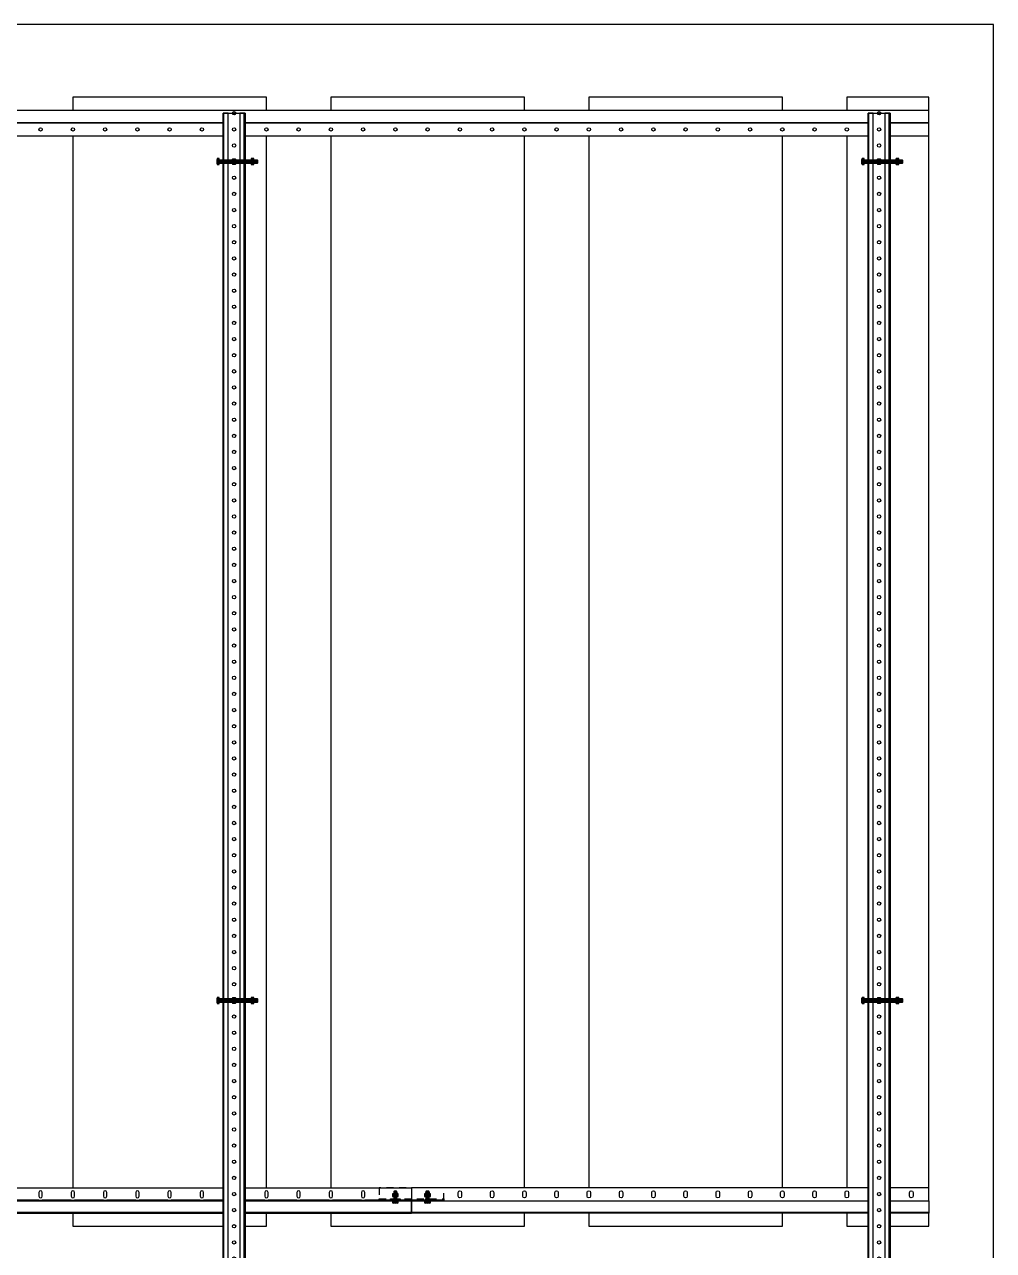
# Model space of a CAD drawing. Header units: millimetres. Extents: x -962357 to -591296, y -223672 to 59420.
# Drawn here: x -827405 to -825903, y -122499 to -120599 of the extents above; entities that cross this region are included whole.
import ezdxf

# ---------------------------------------------------------------- set-up
doc = ezdxf.new("R2010")
doc.units = ezdxf.units.MM
doc.linetypes.add('TA_HL_000.90000', pattern=[5.85, 3.195, -2.655])
doc.linetypes.add('TA_HL_003.00000', pattern=[19.5, 10.65, -8.85])
for name, color, linetype in [('000 - H A T C H', 8, 'Continuous'), ('000 - WIPEOUT', 250, 'Continuous'), ('001 - ASCESSORIES', 251, 'Continuous'), ('A11_ALU.SOLID SHEET', 2, 'Continuous')]:
    doc.layers.add(name, color=color, linetype=linetype)
pattern_1 = [(110, (-0.5, 0), (-0.939693, -0.34202), []), (110, (-0.2012, 0.6409), (-0.939693, -0.34202), [1.25, -0.25, 0, -0.25])]
pattern_2 = [(135, (45431.8018, -77824.1695), (-1.325825215, -1.325825215), []), (135, (45431.8018, -77823.2856), (-1.325825215, -1.325825215), [])]

# ---------------------------------------------------------------- blocks, each defined once
blk = doc.blocks.new('*U4878')
at = {"color": 3}
for points in [[(-875, -2850), (875, -2850), (875, -3150), (-875, -3150)], [(-875, -3250), (875, -3250), (875, -3550), (-875, -3550)], [(-875, -3650), (875, -3650), (875, -3950), (-875, -3950)]]:
    blk.add_wipeout(points, dxfattribs=at).dxf.layer = '000 - WIPEOUT'
at = {"layer": 'A11_ALU.SOLID SHEET', "color": 0, "linetype": 'ByBlock'}
for points in [[(-875, -3150), (875, -3150), (875, -2850), (-875, -2850)], [(-875, -3550), (875, -3550), (875, -3250), (-875, -3250)], [(-875, -3950), (875, -3950), (875, -3650), (-875, -3650)]]:
    blk.add_lwpolyline(points, close=True, dxfattribs=at)
blk = doc.blocks.new('*U4879')
at = {"layer": 'Defpoints'}
for p in [(0, 400), (0, 0)]:
    blk.add_point(p, dxfattribs=at)
blk.add_wipeout([(875, 250), (875, 377), (-875, 377), (-875, 250)]).dxf.layer = '000 - WIPEOUT'
at = {"layer": 'A11_ALU.SOLID SHEET', "color": 0}
blk.add_lwpolyline([(875, 250), (875, 377), (-875, 377), (-875, 250)], close=True, dxfattribs=at)
blk = doc.blocks.new('000 - ASSCESSORIES_FAMELINE_GALV.BRACKET_FITTING_Z-PROFILE_HR-02AA_TOP_VIEW')
blk.add_wipeout([(-1200, 39), (1200, 39), (1200, 0), (-1200, 0)]).dxf.layer = '000 - WIPEOUT'
at = {"layer": '001 - ASCESSORIES', "linetype": 'Continuous'}
for p, q in [((-1200, 39), (1200, 39)), ((-1200, 0), (1200, 0))]:
    blk.add_line(p, q, dxfattribs=at)
at = {"layer": '001 - ASCESSORIES', "color": 1, "linetype": 'ByBlock'}
for p, q in [((622.4, 20.2), (622.4, 19)), ((672.4, 20.2), (672.4, 19)), ((722.4, 20.2), (722.4, 19)), ((772.4, 20.2), (772.4, 19)), ((822.4, 20.2), (822.4, 19)), ((872.4, 20.2), (872.4, 19)), ((922.4, 20.2), (922.4, 19)), ((972.4, 20.2), (972.4, 19)), ((1022.4, 20.2), (1022.4, 19)), ((1072.4, 20.2), (1072.4, 19)), ((1122.4, 20.2), (1122.4, 19)), ((1172.4, 20.2), (1172.4, 19))]:
    blk.add_line(p, q, dxfattribs=at)
at = {"layer": '001 - ASCESSORIES', "color": 0, "linetype": 'ByBlock'}
blk.add_lwpolyline([(-1200, 39), (1200, 39), (1200, 19), (-1200, 19)], close=True, dxfattribs=at)
at = {"layer": '001 - ASCESSORIES', "color": 1, "linetype": 'ByBlock'}
for points in [[(622.4, 20.2), (577.6, 20.2), (577.6, 19), (622.4, 19)], [(622.4, 20.2), (627.6, 20.2), (627.6, 19), (622.4, 19)], [(672.4, 20.2), (627.6, 20.2), (627.6, 19), (672.4, 19)], [(672.4, 20.2), (677.6, 20.2), (677.6, 19), (672.4, 19)], [(722.4, 20.2), (677.6, 20.2), (677.6, 19), (722.4, 19)], [(722.4, 20.2), (727.6, 20.2), (727.6, 19), (722.4, 19)], [(772.4, 20.2), (727.6, 20.2), (727.6, 19), (772.4, 19)], [(772.4, 20.2), (777.6, 20.2), (777.6, 19), (772.4, 19)], [(822.4, 20.2), (777.6, 20.2), (777.6, 19), (822.4, 19)], [(822.4, 20.2), (827.6, 20.2), (827.6, 19), (822.4, 19)], [(872.4, 20.2), (827.6, 20.2), (827.6, 19), (872.4, 19)], [(872.4, 20.2), (877.6, 20.2), (877.6, 19), (872.4, 19)], [(922.4, 20.2), (877.6, 20.2), (877.6, 19), (922.4, 19)], [(922.4, 20.2), (927.6, 20.2), (927.6, 19), (922.4, 19)], [(972.4, 20.2), (927.6, 20.2), (927.6, 19), (972.4, 19)], [(972.4, 20.2), (977.6, 20.2), (977.6, 19), (972.4, 19)], [(1022.4, 20.2), (977.6, 20.2), (977.6, 19), (1022.4, 19)], [(1022.4, 20.2), (1027.6, 20.2), (1027.6, 19), (1022.4, 19)], [(1072.4, 20.2), (1027.6, 20.2), (1027.6, 19), (1072.4, 19)], [(1072.4, 20.2), (1077.6, 20.2), (1077.6, 19), (1072.4, 19)], [(1122.4, 20.2), (1077.6, 20.2), (1077.6, 19), (1122.4, 19)], [(1122.4, 20.2), (1127.6, 20.2), (1127.6, 19), (1122.4, 19)], [(1172.4, 20.2), (1127.6, 20.2), (1127.6, 19), (1172.4, 19)], [(1172.4, 20.2), (1177.6, 20.2), (1177.6, 19), (1172.4, 19)], [(1200, 20.2), (1177.6, 20.2), (1177.6, 19), (1200, 19)]]:
    blk.add_lwpolyline(points, close=True, dxfattribs=at)
at = {"layer": '001 - ASCESSORIES'}
for points in [[(627.6, 26), (627.6, 32, 1), (622.4, 32), (622.4, 26, 1)], [(677.6, 26), (677.6, 32, 1), (672.4, 32), (672.4, 26, 1)], [(727.6, 26), (727.6, 32, 1), (722.4, 32), (722.4, 26, 1)], [(777.6, 26), (777.6, 32, 1), (772.4, 32), (772.4, 26, 1)], [(827.6, 26), (827.6, 32, 1), (822.4, 32), (822.4, 26, 1)], [(877.6, 26), (877.6, 32, 1), (872.4, 32), (872.4, 26, 1)], [(927.6, 26), (927.6, 32, 1), (922.4, 32), (922.4, 26, 1)], [(977.6, 26), (977.6, 32, 1), (972.4, 32), (972.4, 26, 1)], [(1027.6, 26), (1027.6, 32, 1), (1022.4, 32), (1022.4, 26, 1)], [(1077.6, 26), (1077.6, 32, 1), (1072.4, 32), (1072.4, 26, 1)], [(1127.6, 26), (1127.6, 32, 1), (1122.4, 32), (1122.4, 26, 1)], [(1177.6, 26), (1177.6, 32, 1), (1172.4, 32), (1172.4, 26, 1)]]:
    blk.add_lwpolyline(points, format="xyb", close=True, dxfattribs=at)
blk.add_lwpolyline([(-1200, 19), (1200, 19), (1200, 0), (-1200, 0)], close=True, dxfattribs=at)
at = {"layer": '001 - ASCESSORIES', "color": 2}
blk.add_lwpolyline([(-1200, 1.2), (1200, 1.2), (1200, 0), (-1200, 0)], close=True, dxfattribs=at)
blk = doc.blocks.new('000 - ASSCESSORIES_FAMELINE_GALV._SPICE-FOR_HR-02A_TOP_VIEW')
at = {"layer": '001 - ASCESSORIES', "color": 0, "linetype": 'ByBlock'}
blk.add_lwpolyline([(-50, 0), (50, 0), (50, 18.8), (-50, 18.8)], close=True, dxfattribs=at)
at = {"layer": '001 - ASCESSORIES', "linetype": 'ByBlock'}
blk.add_lwpolyline([(-50, 2), (50, 2), (50, 0), (-50, 0)], close=True, dxfattribs=at)
at = {"layer": '001 - ASCESSORIES', "color": 1}
for points in [[(-32.6, 2), (-17.4, 2), (-17.4, 0), (-32.6, 0)], [(22.4, 2), (27.6, 2), (27.6, 0), (22.4, 0)]]:
    blk.add_lwpolyline(points, close=True, dxfattribs=at)
blk = doc.blocks.new('*U4662')
at = {"color": 1}
for p, q in [((-3.5, 4.5), (3.5, 4.5)), ((-3.5, 0), (3.5, 0))]:
    blk.add_line(p, q, dxfattribs=at)
at = {"color": 0}
for points in [[(-2.3, 4.2, 0.249893), (-4.6, 4.2), (-4.6, 0.3, 0.249893), (-2.3, 0.3)], [(2.3, 4.2, 0.062422), (0, 4.5, 0.062422), (-2.3, 4.2), (-2.3, 0.3, 0.061692), (0, 0, 0.061692), (2.3, 0.3)], [(4.6, 4.2, 0.249893), (2.3, 4.2), (2.3, 0.3, 0.249893), (4.6, 0.3)]]:
    blk.add_lwpolyline(points, format="xyb", close=True, dxfattribs=at)
blk = doc.blocks.new('*U4707')
at = {"layer": '000 - H A T C H'}
h = blk.add_hatch(color=250, dxfattribs=at)
h.dxf.hatch_style = 1
edge = h.paths.add_edge_path()
edge.add_line((0.3, 4.6), (4.2, 4.6))
edge.add_arc((2, 3.5), 2.45, 0, 28.0609, ccw=False)
edge.add_line((4.5, 3.5), (4.5, 0))
edge.add_arc((-4.9, 0), 9.36, -0.0239, 0.0239, ccw=False)
edge.add_line((4.5, 0), (4.5, 0))
edge.add_arc((-4.9, 0), 9.36, -0.0239, 0.0239, ccw=False)
edge.add_line((4.5, 0), (4.5, -3.5))
edge.add_arc((2, -3.5), 2.45, -28.0609, 0, ccw=False)
edge.add_line((4.2, -4.6), (0.3, -4.6))
edge.add_arc((2.5, -3.5), 2.45, 180, 208.0609, ccw=False)
edge.add_line((0, -3.5), (0, 3.5))
edge.add_arc((2.5, 3.5), 2.45, 151.9391, 180, ccw=False)
at = {"layer": '001 - ASCESSORIES', "color": 0, "rotation": 270}
blk.add_blockref('*U4662', (0, 0), dxfattribs=at)
blk = doc.blocks.new('*U4682')
at = {"color": 1}
for p, q in [((-3.5, 3.5), (3.5, 3.5)), ((-3.5, 0), (3.5, 0))]:
    blk.add_line(p, q, dxfattribs=at)
at = {"color": 0}
for points in [[(-2.3, 3.2, 0.249855), (-4.6, 3.2), (-4.6, 0.3, 0.249855), (-2.3, 0.3)], [(2.3, 3.2, 0.062432), (0, 3.5, 0.062432), (-2.3, 3.2), (-2.3, 0.3, 0.061701), (0, 0, 0.061701), (2.3, 0.3)], [(4.6, 3.2, 0.249855), (2.3, 3.2), (2.3, 0.3, 0.249855), (4.6, 0.3)]]:
    blk.add_lwpolyline(points, format="xyb", close=True, dxfattribs=at)
blk = doc.blocks.new('*U4688')
at = {"layer": '000 - H A T C H'}
h = blk.add_hatch(dxfattribs=at)
h.set_pattern_fill('ANSI35', color=8, scale=4, angle=65)
h.set_pattern_definition(pattern_1)
h.paths.add_polyline_path([(0, -2.5), (14.5, -2.5), (14.5, 2.5), (0, 2.5)])
at = {"color": 8}
blk.add_line((14.5, -2.5), (14.5, 2.5), dxfattribs=at)
at = {"color": 1}
blk.add_lwpolyline([(14.5, 2.5), (0, 2.5), (0, -2.5), (14.5, -2.5), (15, -2), (15, 2)], close=True, dxfattribs=at)
blk = doc.blocks.new('*U4699')
at = {"layer": '000 - H A T C H'}
h = blk.add_hatch(color=250, dxfattribs=at)
h.dxf.hatch_style = 1
edge = h.paths.add_edge_path()
edge.add_line((-0.3, -4.6), (-3.2, -4.6))
edge.add_arc((-1, -3.5), 2.45, 180, 208.0569, ccw=False)
edge.add_line((-3.5, -3.5), (-3.5, 0))
edge.add_arc((5.9, 0), 9.36, 179.9761, 180.0239, ccw=False)
edge.add_line((-3.5, 0), (-3.5, 0))
edge.add_arc((5.9, 0), 9.36, 179.9761, 180.0239, ccw=False)
edge.add_line((-3.5, 0), (-3.5, 3.5))
edge.add_arc((-1, 3.5), 2.45, 151.9431, 180, ccw=False)
edge.add_line((-3.2, 4.6), (-0.3, 4.6))
edge.add_arc((-2.5, 3.5), 2.45, 360, 388.0569, ccw=False)
edge.add_line((0, 3.5), (0, -3.5))
edge.add_arc((-2.5, -3.5), 2.45, 331.9431, 360, ccw=False)
blk.add_blockref('*U4688', (0, 0))
at = {"layer": '001 - ASCESSORIES', "rotation": 90}
blk.add_blockref('*U4682', (0, 0), dxfattribs=at)
blk = doc.blocks.new('*U4909')
at = {"linetype": 'ByBlock'}
blk.add_wipeout([(-8002, 0), (-7200, 0), (-7200, 39), (-8002, 39)], dxfattribs=at).dxf.layer = '001 - ASCESSORIES'
at = {"color": 1, "linetype": 'ByBlock'}
for points in [[(-7977.6, 7), (-7977.6, 13, -1), (-7972.4, 13), (-7972.4, 7, -1)], [(-7927.6, 7), (-7927.6, 13, -1), (-7922.4, 13), (-7922.4, 7, -1)], [(-7877.6, 7), (-7877.6, 13, -1), (-7872.4, 13), (-7872.4, 7, -1)], [(-7827.6, 7), (-7827.6, 13, -1), (-7822.4, 13), (-7822.4, 7, -1)], [(-7777.6, 7), (-7777.6, 13, -1), (-7772.4, 13), (-7772.4, 7, -1)], [(-7727.6, 7), (-7727.6, 13, -1), (-7722.4, 13), (-7722.4, 7, -1)], [(-7677.6, 7), (-7677.6, 13, -1), (-7672.4, 13), (-7672.4, 7, -1)], [(-7627.6, 7), (-7627.6, 13, -1), (-7622.4, 13), (-7622.4, 7, -1)], [(-7577.6, 7), (-7577.6, 13, -1), (-7572.4, 13), (-7572.4, 7, -1)], [(-7527.6, 7), (-7527.6, 13, -1), (-7522.4, 13), (-7522.4, 7, -1)], [(-7477.6, 7), (-7477.6, 13, -1), (-7472.4, 13), (-7472.4, 7, -1)], [(-7427.6, 7), (-7427.6, 13, -1), (-7422.4, 13), (-7422.4, 7, -1)], [(-7377.6, 7), (-7377.6, 13, -1), (-7372.4, 13), (-7372.4, 7, -1)], [(-7327.6, 7), (-7327.6, 13, -1), (-7322.4, 13), (-7322.4, 7, -1)], [(-7277.6, 7), (-7277.6, 13, -1), (-7272.4, 13), (-7272.4, 7, -1)], [(-7227.6, 7), (-7227.6, 13, -1), (-7222.4, 13), (-7222.4, 7, -1)]]:
    blk.add_lwpolyline(points, format="xyb", close=True, dxfattribs=at)
at = {"layer": '001 - ASCESSORIES', "linetype": 'ByBlock', "rotation": 180}
blk.add_blockref('000 - ASSCESSORIES_FAMELINE_GALV.BRACKET_FITTING_Z-PROFILE_HR-02AA_TOP_VIEW', (-6000, 39), dxfattribs=at)
at = {"layer": '001 - ASCESSORIES', "rotation": 270}
for name, p in [('*U4699', (-7225, 20)), ('*U4707', (-7225, 13.6))]:
    blk.add_blockref(name, p, dxfattribs=at)
at = {"color": 1, "linetype": 'ByBlock'}
blk.add_lwpolyline([(-7200, 20), (-8002, 20), (-8002, 39), (-7200, 39)], close=True, dxfattribs=at)
at = {"layer": '001 - ASCESSORIES'}
blk.add_lwpolyline([(-8002, 39), (-7200, 39), (-7200, 37.8), (-8002, 37.8)], close=True, dxfattribs=at)
at = {"layer": '001 - ASCESSORIES', "color": 1, "linetype": 'ByBlock'}
blk.add_lwpolyline([(-8002, 0), (-7200, 0), (-7200, 20), (-8002, 20)], close=True, dxfattribs=at)
at = {"layer": '001 - ASCESSORIES', "rotation": 270}
for name, p in [('*U4699', (-7175, 20)), ('*U4707', (-7175, 13.6))]:
    blk.add_blockref(name, p, dxfattribs=at)
at = {"layer": '001 - ASCESSORIES', "linetype": 'TA_HL_003.00000', "rotation": 180}
blk.add_blockref('000 - ASSCESSORIES_FAMELINE_GALV._SPICE-FOR_HR-02A_TOP_VIEW', (-7200, 18.8), dxfattribs=at)
blk = doc.blocks.new('*U4910')
at = {"linetype": 'ByBlock'}
blk.add_wipeout([(-4577, -39), (-2400, -39), (-2400, 0), (-4577, 0)], dxfattribs=at).dxf.layer = '000 - WIPEOUT'
at = {"layer": '001 - ASCESSORIES', "color": 1, "linetype": 'ByBlock'}
blk.add_lwpolyline([(-2400, 0), (-4577, 0), (-4577, -20), (-2400, -20)], close=True, dxfattribs=at)
at = {"layer": '001 - ASCESSORIES', "linetype": 'ByBlock'}
blk.add_lwpolyline([(-2400, -20), (-4577, -20), (-4577, -39), (-2400, -39)], close=True, dxfattribs=at)
at = {"layer": '001 - ASCESSORIES', "color": 1, "linetype": 'ByBlock'}
for centre in [(-4500, -10), (-4450, -10), (-4400, -10), (-4350, -10), (-4300, -10), (-4250, -10), (-4200, -10), (-4150, -10), (-4100, -10), (-4050, -10), (-4000, -10), (-3950, -10), (-3900, -10), (-3850, -10), (-3800, -10), (-3750, -10), (-3700, -10), (-3650, -10), (-3600, -10), (-3550, -10), (-3500, -10), (-3450, -10), (-3400, -10), (-3350, -10), (-3300, -10), (-3250, -10), (-3200, -10)]:
    blk.add_circle(centre, 2.6, dxfattribs=at)
blk = doc.blocks.new('000 - ASSCESSORIES_FAMELINE_GALV.BRACKET_FITTING_U-PROFILE_CC-01_TOP_VIEW')
at = {"color": 6}
blk.add_wipeout([(1500, -17), (-1500, -17), (-1500, 17), (1500, 17)], dxfattribs=at).dxf.layer = '000 - WIPEOUT'
at = {"layer": '001 - ASCESSORIES', "color": 0, "linetype": 'ByBlock'}
for p, q in [((1500, 15.8), (-1500, 15.8)), ((1500, -15.8), (-1500, -15.8))]:
    blk.add_line(p, q, dxfattribs=at)
at = {"layer": '001 - ASCESSORIES', "color": 1}
blk.add_lwpolyline([(1500, 17), (1500, -17), (-1500, -17), (-1500, 17)], close=True, dxfattribs=at)
at = {"layer": '001 - ASCESSORIES', "color": 0, "linetype": 'ByBlock'}
for points in [[(-1500, 17), (-1500, 9), (1500, 9), (1500, 17)], [(-1500, -9), (-1500, -17), (1500, -17), (1500, -9)]]:
    blk.add_lwpolyline(points, close=True, dxfattribs=at)
at = {"layer": '001 - ASCESSORIES', "color": 1, "linetype": 'Continuous'}
for centre in [(-1500, 0), (-1475, 0), (-1450, 0), (-1425, 0), (-1400, 0), (-1375, 0), (-1350, 0), (-1325, 0), (-1300, 0), (-1275, 0), (-1250, 0), (-1225, 0), (-1200, 0), (-1175, 0), (-1150, 0), (-1125, 0), (-1100, 0), (-1075, 0), (-1050, 0), (-1025, 0), (-1000, 0), (-975, 0), (-950, 0), (-925, 0), (-900, 0), (-875, 0), (-850, 0), (-825, 0), (-800, 0), (-775, 0), (-750, 0), (-725, 0), (-700, 0), (-675, 0), (-650, 0), (-625, 0), (-600, 0), (-575, 0), (-550, 0), (-525, 0), (-500, 0), (-475, 0), (-450, 0), (-425, 0), (-400, 0), (-375, 0), (-350, 0), (-325, 0), (-300, 0), (-275, 0), (-250, 0), (-225, 0), (-200, 0), (-175, 0), (-150, 0), (-125, 0), (-100, 0), (-75, 0), (-50, 0), (-25, 0), (0, 0), (25, 0), (50, 0), (75, 0), (100, 0), (125, 0), (150, 0), (175, 0), (200, 0), (225, 0), (250, 0), (275, 0), (300, 0), (325, 0), (350, 0), (375, 0), (400, 0), (425, 0), (450, 0), (475, 0), (500, 0), (525, 0), (550, 0), (575, 0), (600, 0), (625, 0), (650, 0), (675, 0), (700, 0), (725, 0), (750, 0), (775, 0), (800, 0), (825, 0), (850, 0), (875, 0), (900, 0), (925, 0), (950, 0), (975, 0), (1000, 0), (1025, 0), (1050, 0), (1075, 0), (1100, 0), (1125, 0), (1150, 0), (1175, 0), (1200, 0), (1225, 0), (1250, 0), (1275, 0), (1300, 0), (1325, 0), (1350, 0), (1375, 0), (1400, 0), (1425, 0), (1450, 0), (1475, 0), (1500, 0)]:
    blk.add_circle(centre, 2.6, dxfattribs=at)
blk = doc.blocks.new('000 - ASSCESSORIES_FAMELINE_GALV._SPICE-FOR_CC-01_TOP_VIEW')
blk.add_wipeout([(-40, 15.5), (40, 15.5), (40, -15.5), (-40, -15.5)]).dxf.layer = '000 - WIPEOUT'
at = {"layer": '000 - H A T C H'}
h = blk.add_hatch(dxfattribs=at)
h.set_pattern_fill('ANSI32', color=8, scale=5, angle=90)
h.set_pattern_definition(pattern_2)
h.paths.add_polyline_path([(-27.5, 14), (-27.5, 15.5), (-40, 15.5), (-40, 14)])
h.paths.add_polyline_path([(-2.5, 14), (-2.5, 15.5), (-22.5, 15.5), (-22.5, 14)])
h.paths.add_polyline_path([(27.5, 15.5), (27.5, 14), (40, 14), (40, 15.5)])
h.paths.add_polyline_path([(22.5, 14), (22.5, 15.5), (2.5, 15.5), (2.5, 14)])
h = blk.add_hatch(dxfattribs=at)
h.set_pattern_fill('ANSI32', color=8, scale=5, angle=90)
h.set_pattern_definition(pattern_2)
h.paths.add_polyline_path([(-27.5, -15.5), (-27.5, -14), (-40, -14), (-40, -15.5)])
h.paths.add_polyline_path([(-2.5, -15.5), (-2.5, -14), (-22.5, -14), (-22.5, -15.5)])
h.paths.add_polyline_path([(27.5, -14), (27.5, -15.5), (40, -15.5), (40, -14)])
h.paths.add_polyline_path([(22.5, -15.5), (22.5, -14), (2.5, -14), (2.5, -15.5)])
at = {"layer": '001 - ASCESSORIES', "color": 0, "linetype": 'ByBlock'}
for points in [[(-40, 15.5), (40, 15.5), (40, -15.5), (-40, -15.5)], [(-27.5, 14), (-27.5, 15.5), (-40, 15.5), (-40, 14)], [(-27.5, 15.5), (-22.5, 15.5), (-22.5, 14), (-27.5, 14)], [(-2.5, 14), (-2.5, 15.5), (-22.5, 15.5), (-22.5, 14)], [(-2.5, 15.5), (2.5, 15.5), (2.5, 14), (-2.5, 14)], [(22.5, 14), (22.5, 15.5), (2.5, 15.5), (2.5, 14)], [(22.5, 15.5), (27.5, 15.5), (27.5, 14), (22.5, 14)], [(27.5, 15.5), (27.5, 14), (40, 14), (40, 15.5)], [(-27.5, -15.5), (-27.5, -14), (-40, -14), (-40, -15.5)], [(-27.5, -14), (-22.5, -14), (-22.5, -15.5), (-27.5, -15.5)], [(-2.5, -15.5), (-2.5, -14), (-22.5, -14), (-22.5, -15.5)], [(-2.5, -14), (2.5, -14), (2.5, -15.5), (-2.5, -15.5)], [(2.5, -14), (22.5, -14), (22.5, -15.5), (2.5, -15.5)], [(22.5, -14), (27.5, -14), (27.5, -15.5), (22.5, -15.5)], [(27.5, -14), (40, -14), (40, -15.5), (27.5, -15.5)]]:
    blk.add_lwpolyline(points, close=True, dxfattribs=at)
blk = doc.blocks.new('*U4733')
at = {"layer": '001 - ASCESSORIES', "color": 0, "linetype": 'ByBlock', "rotation": 90}
blk.add_blockref('000 - ASSCESSORIES_FAMELINE_GALV._SPICE-FOR_CC-01_TOP_VIEW', (0, 0), dxfattribs=at)
blk = doc.blocks.new('*U4693')
at = {"layer": '000 - H A T C H'}
h = blk.add_hatch(dxfattribs=at)
h.set_pattern_fill('ANSI35', color=8, scale=4, angle=65)
h.set_pattern_definition(pattern_1)
h.paths.add_polyline_path([(0, -2.5), (44.5, -2.5), (44.5, 2.5), (0, 2.5)])
at = {"color": 8}
blk.add_line((44.5, -2.5), (44.5, 2.5), dxfattribs=at)
at = {"color": 1}
blk.add_lwpolyline([(44.5, 2.5), (0, 2.5), (0, -2.5), (44.5, -2.5), (45, -2), (45, 2)], close=True, dxfattribs=at)
blk = doc.blocks.new('*U4734')
at = {"layer": '000 - H A T C H'}
h = blk.add_hatch(color=250, dxfattribs=at)
h.dxf.hatch_style = 1
edge = h.paths.add_edge_path()
edge.add_line((-0.3, -4.6), (-3.2, -4.6))
edge.add_arc((-1, -3.5), 2.45, 180, 208.0569, ccw=False)
edge.add_line((-3.5, -3.5), (-3.5, 0))
edge.add_arc((5.9, 0), 9.36, 179.9761, 180.0239, ccw=False)
edge.add_line((-3.5, 0), (-3.5, 0))
edge.add_arc((5.9, 0), 9.36, 179.9761, 180.0239, ccw=False)
edge.add_line((-3.5, 0), (-3.5, 3.5))
edge.add_arc((-1, 3.5), 2.45, 151.9431, 180, ccw=False)
edge.add_line((-3.2, 4.6), (-0.3, 4.6))
edge.add_arc((-2.5, 3.5), 2.45, 360, 388.0569, ccw=False)
edge.add_line((0, 3.5), (0, -3.5))
edge.add_arc((-2.5, -3.5), 2.45, 331.9431, 360, ccw=False)
blk.add_blockref('*U4693', (0, 0))
at = {"layer": '001 - ASCESSORIES', "rotation": 90}
blk.add_blockref('*U4682', (0, 0), dxfattribs=at)
blk = doc.blocks.new('*U4735')
at = {"layer": '001 - ASCESSORIES', "rotation": 270}
for name, p in [('*U4734', (0, 0)), ('*U4707', (0, -37.2))]:
    blk.add_blockref(name, p, dxfattribs=at)
blk = doc.blocks.new('*U4950')
at = {"layer": '001 - ASCESSORIES'}
blk.add_lwpolyline([(3320, 17), (1500, 17), (1500, -17), (3320, -17)], close=True, dxfattribs=at)
at = {"layer": '001 - ASCESSORIES', "color": 0}
blk.add_lwpolyline([(3320, 16.2), (1500, 16.2), (1500, -16.2), (3320, -16.2)], close=True, dxfattribs=at)
at = {"layer": '001 - ASCESSORIES'}
for centre in [(1525, 0), (1575, 0), (1600, 0), (1625, 0), (1650, 0), (1675, 0), (1700, 0), (1725, 0), (1750, 0), (1775, 0), (1800, 0), (1825, 0), (1850, 0), (1875, 0), (1900, 0), (1925, 0), (1950, 0), (1975, 0), (2000, 0), (2025, 0), (2050, 0), (2075, 0), (2100, 0), (2125, 0), (2150, 0), (2175, 0), (2200, 0), (2225, 0), (2250, 0), (2275, 0), (2300, 0), (2325, 0), (2350, 0), (2375, 0), (2400, 0), (2425, 0), (2450, 0), (2475, 0), (2500, 0), (2525, 0), (2550, 0), (2575, 0), (2600, 0), (2625, 0), (2650, 0), (2675, 0), (2700, 0), (2725, 0), (2750, 0), (2775, 0), (2800, 0), (2825, 0), (2850, 0), (2875, 0), (2900, 0), (2925, 0), (2950, 0), (2975, 0), (3000, 0), (3025, 0), (3050, 0), (3075, 0), (3100, 0), (3125, 0), (3150, 0), (3175, 0), (3200, 0), (3225, 0), (3250, 0), (3275, 0), (3300, 0)]:
    blk.add_circle(centre, 2.6, dxfattribs=at)
at = {"layer": '001 - ASCESSORIES', "color": 0, "linetype": 'ByBlock'}
blk.add_blockref('000 - ASSCESSORIES_FAMELINE_GALV.BRACKET_FITTING_U-PROFILE_CC-01_TOP_VIEW', (0, 0), dxfattribs=at)
at = {"layer": '001 - ASCESSORIES', "linetype": 'TA_HL_000.90000', "rotation": 90}
blk.add_blockref('*U4733', (1500, 0), dxfattribs=at)
at = {"layer": '001 - ASCESSORIES'}
blk.add_circle((1550, 0), 2.6, dxfattribs=at)
for p in [(1475, 17), (1525, 17)]:
    blk.add_blockref('*U4735', p)
blk = doc.blocks.new('*U4663')
at = {"layer": '001 - ASCESSORIES', "color": 0}
blk.add_lwpolyline([(4.6, 0), (2.3, 4), (-2.3, 4), (-4.6, 0), (-2.3, -4), (2.3, -4)], close=True, dxfattribs=at)
at = {"layer": '001 - ASCESSORIES', "color": 8}
blk.add_circle((0, 0), 3.85, dxfattribs=at)
at = {"layer": '001 - ASCESSORIES', "color": 0}
blk.add_circle((0, 0), 2.6, dxfattribs=at)
blk = doc.blocks.new('*U4664')
at = {"layer": '000 - H A T C H'}
h = blk.add_hatch(color=250, dxfattribs=at)
h.dxf.hatch_style = 1
h.paths.add_polyline_path([(4, -2.3), (4, 2.3), (0, 4.6), (-4, 2.3), (-4, -2.3), (0, -4.6)])
h.paths.add_polyline_path([(0, -2.6, -1), (0, 2.6, -1)], flags=16)
at = {"layer": '001 - ASCESSORIES', "color": 0, "rotation": 270}
blk.add_blockref('*U4663', (0, 0), dxfattribs=at)
blk = doc.blocks.new('*U4696')
at = {"layer": '000 - H A T C H'}
h = blk.add_hatch(dxfattribs=at)
h.set_pattern_fill('ANSI35', color=8, scale=4, angle=65)
h.set_pattern_definition(pattern_1)
h.paths.add_polyline_path([(0, -2.5), (59.5, -2.5), (59.5, 2.5), (0, 2.5)])
at = {"color": 8}
blk.add_line((59.5, -2.5), (59.5, 2.5), dxfattribs=at)
at = {"color": 1}
blk.add_lwpolyline([(59.5, 2.5), (0, 2.5), (0, -2.5), (59.5, -2.5), (60, -2), (60, 2)], close=True, dxfattribs=at)
blk = doc.blocks.new('*U4748')
at = {"layer": '000 - H A T C H'}
h = blk.add_hatch(color=250, dxfattribs=at)
h.dxf.hatch_style = 1
edge = h.paths.add_edge_path()
edge.add_line((-0.3, -4.6), (-3.2, -4.6))
edge.add_arc((-1, -3.5), 2.45, 180, 208.0569, ccw=False)
edge.add_line((-3.5, -3.5), (-3.5, 0))
edge.add_arc((5.9, 0), 9.36, 179.9761, 180.0239, ccw=False)
edge.add_line((-3.5, 0), (-3.5, 0))
edge.add_arc((5.9, 0), 9.36, 179.9761, 180.0239, ccw=False)
edge.add_line((-3.5, 0), (-3.5, 3.5))
edge.add_arc((-1, 3.5), 2.45, 151.9431, 180, ccw=False)
edge.add_line((-3.2, 4.6), (-0.3, 4.6))
edge.add_arc((-2.5, 3.5), 2.45, 360, 388.0569, ccw=False)
edge.add_line((0, 3.5), (0, -3.5))
edge.add_arc((-2.5, -3.5), 2.45, 331.9431, 360, ccw=False)
blk.add_blockref('*U4696', (0, 0))
at = {"layer": '001 - ASCESSORIES', "rotation": 90}
blk.add_blockref('*U4682', (0, 0), dxfattribs=at)
blk = doc.blocks.new('*U4821')
at = {"layer": '001 - ASCESSORIES'}
blk.add_blockref('*U4748', (-23, 0), dxfattribs=at)
at = {"layer": '001 - ASCESSORIES', "color": 2}
for rotation in [90, 90, 270, 270]:
    blk.add_blockref('*U4664', (0, 0), dxfattribs=dict(at, rotation=rotation))
at = {"layer": '001 - ASCESSORIES', "color": 1}
blk.add_blockref('*U4707', (26.2, 0), dxfattribs=at)
blk = doc.blocks.new('*U4956')
blk.add_lwpolyline([(-90014.2, 5618), (-90014.2, 4315), (-97724.9, 4315), (-97724.9, 548), (-81222.6, 548), (-81222.6, 5618)], close=True)
at = {"layer": 'A11_ALU.SOLID SHEET', "color": 0, "linetype": 'ByBlock', "rotation": 90}
blk.add_blockref('*U4878', (-85500, 4630.5), dxfattribs=at)
at = {"layer": 'A11_ALU.SOLID SHEET', "color": 0, "linetype": 'ByBlock', "rotation": 270}
blk.add_blockref('*U4879', (-81700, 4630.5), dxfattribs=at)
at = {"layer": '001 - ASCESSORIES', "linetype": 'ByBlock', "rotation": 180}
for name, p in [('*U4910', (-85900, 5445.5)), ('*U4909', (-89325, 3815))]:
    blk.add_blockref(name, p, dxfattribs=at)
at = {"layer": '001 - ASCESSORIES', "linetype": 'ByBlock', "rotation": 270}
for p in [(-82400, 3980.5), (-81400, 3980.5)]:
    blk.add_blockref('*U4950', p, dxfattribs=at)
at = {"layer": '001 - ASCESSORIES', "linetype": 'ByBlock'}
for p in [(-82400, 5405.5), (-81400, 5405.5), (-82400, 4105.5), (-81400, 4105.5)]:
    blk.add_blockref('*U4821', p, dxfattribs=at)

msp = doc.modelspace()

# ---------------------------------------------------------------- block references
msp.add_blockref('*U4956', (-744680, -126216.8))

# ---------------------------------------------------------------- next in the draw order: block references
msp.add_blockref('*U4956', (-744680, -126216.8))

doc.saveas('drawing.dxf')
